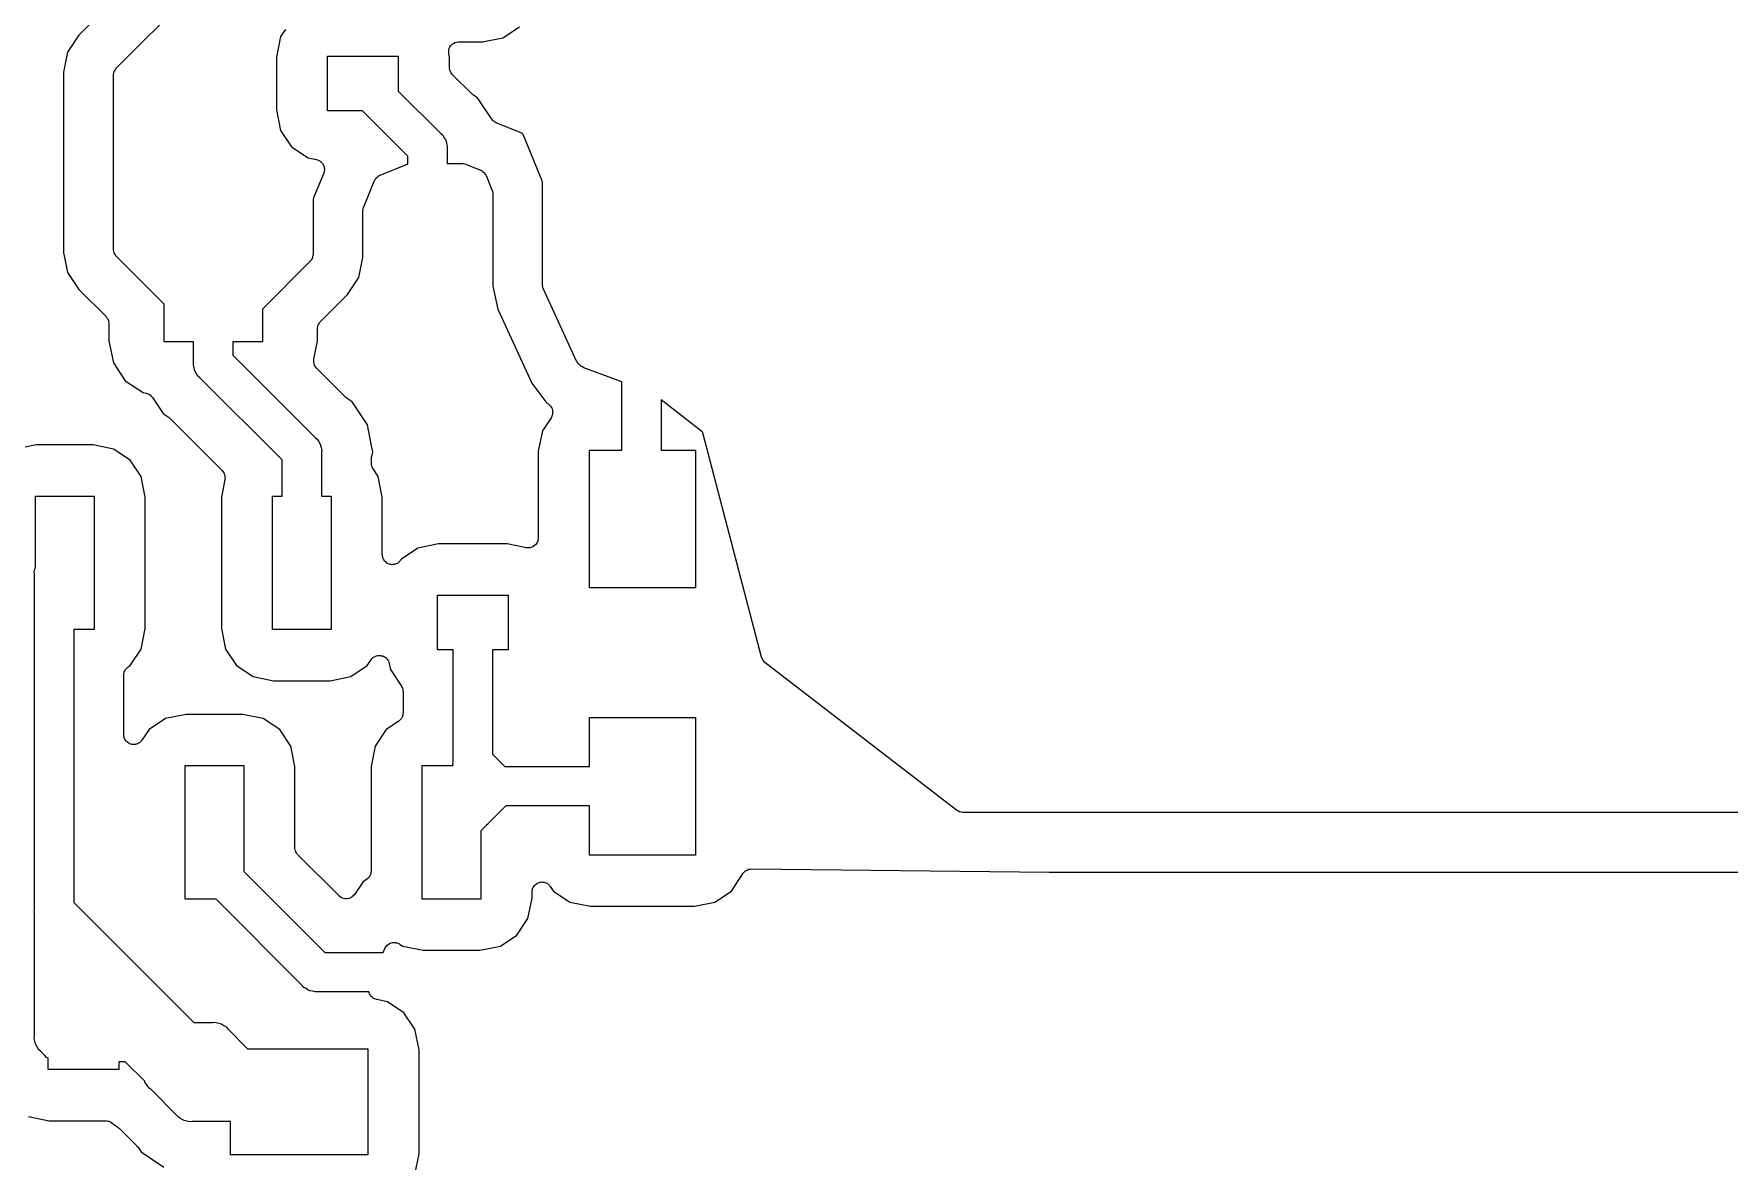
# Model space of a CAD drawing. Extents: x 50 to 248, y -151 to -36.
# Drawn here: x 161.55 to 204.69, y -99.55 to -70.87 of the extents above; entities that cross this region are included whole.
import ezdxf

# ---------------------------------------------------------------- set-up
doc = ezdxf.new("R2010")
doc.units = 0
doc.header["$MEASUREMENT"] = 0
doc.layers.add('BLACK', color=7, linetype='CONTINUOUS')

msp = doc.modelspace()

# ---------------------------------------------------------------- linework, layer by layer
at = {"layer": 'BLACK', "linetype": 'CONTINUOUS'}
for p, q in [((166.66, -66.9377), (162.696, -70.9023)), ((163.65, -71.7436), (167.321, -68.0727)), ((173.486, -70.9683), (173.906, -70.6876)), ((162.696, -70.9023), (162.407, -71.3339)), ((167.83, -70.9365), (167.726, -71.457)), ((167.952, -70.7531), (167.83, -70.9365)), ((172.139, -71.1989), (172.165, -71.1672)), ((172.165, -71.1672), (172.191, -71.1349)), ((172.191, -71.1349), (172.194, -71.1334)), ((172.194, -71.1334), (172.195, -71.1313)), ((172.195, -71.1313), (172.231, -71.1106)), ((172.231, -71.1106), (172.267, -71.0891)), ((172.267, -71.0891), (172.269, -71.0886)), ((172.269, -71.0886), (172.272, -71.0872)), ((172.272, -71.0872), (172.313, -71.08)), ((172.313, -71.08), (172.353, -71.0719)), ((172.353, -71.0719), (172.356, -71.0723)), ((172.356, -71.0723), (172.359, -71.0719)), ((172.359, -71.0719), (172.965, -71.0719)), ((172.965, -71.0719), (173.486, -70.9683)), ((162.407, -71.3339), (162.306, -71.843)), ((167.726, -71.457), (167.726, -72.802)), ((169.026, -72.827), (169.026, -71.432)), ((169.026, -71.432), (170.826, -71.432)), ((170.826, -71.432), (170.826, -72.3224)), ((172.108, -71.2872), (172.109, -71.2846)), ((172.109, -71.3286), (172.108, -71.2872)), ((172.109, -71.2817), (172.123, -71.2429)), ((172.109, -71.2846), (172.109, -71.2817)), ((172.109, -71.37), (172.109, -71.3286)), ((172.11, -71.3726), (172.109, -71.37)), ((172.11, -71.3754), (172.11, -71.3726)), ((172.126, -71.457), (172.11, -71.3754)), ((172.123, -71.2429), (172.136, -71.2037)), ((172.126, -71.721), (172.126, -71.457)), ((172.136, -71.2037), (172.138, -71.2015)), ((172.138, -71.2015), (172.139, -71.1989)), ((162.306, -71.843), (162.306, -76.429)), ((163.576, -71.9232), (163.578, -71.9122)), ((163.576, -76.3488), (163.576, -71.9232)), ((163.577, -71.9011), (163.586, -71.869)), ((163.578, -71.9122), (163.577, -71.9011)), ((163.586, -71.869), (163.591, -71.8363)), ((163.591, -71.8363), (163.597, -71.8267)), ((163.597, -71.8267), (163.6, -71.8159)), ((163.6, -71.8159), (163.619, -71.7887)), ((163.619, -71.7887), (163.635, -71.7599)), ((163.635, -71.7599), (163.644, -71.7528)), ((163.644, -71.7528), (163.65, -71.7436)), ((172.128, -71.732), (172.126, -71.721)), ((172.127, -71.7431), (172.128, -71.732)), ((172.135, -71.7752), (172.127, -71.7431)), ((172.141, -71.8079), (172.135, -71.7752)), ((172.147, -71.8175), (172.141, -71.8079)), ((172.15, -71.8283), (172.147, -71.8175)), ((172.169, -71.8555), (172.15, -71.8283)), ((172.185, -71.8843), (172.169, -71.8555)), ((172.194, -71.8914), (172.185, -71.8843)), ((172.2, -71.9006), (172.194, -71.8914)), ((172.677, -72.377), (172.2, -71.9006)), ((170.826, -72.3224), (171.904, -73.4005)), ((172.697, -72.3913), (172.677, -72.377)), ((172.715, -72.4086), (172.697, -72.3913)), ((172.842, -72.4934), (172.715, -72.4086)), ((167.726, -72.802), (167.83, -73.3225)), ((169.916, -72.827), (169.026, -72.827)), ((171.066, -73.9766), (169.916, -72.827)), ((173.203, -73.0337), (172.842, -72.4934)), ((167.83, -73.3225), (168.11, -73.7426)), ((173.224, -73.0557), (173.203, -73.0337)), ((173.243, -73.0799), (173.224, -73.0557)), ((173.254, -73.0874), (173.243, -73.0799)), ((173.264, -73.0975), (173.254, -73.0874)), ((173.291, -73.1109), (173.264, -73.0975)), ((173.317, -73.1273), (173.291, -73.1109)), ((173.967, -73.3964), (173.317, -73.1273)), ((168.11, -73.7426), (168.53, -74.0233)), ((171.904, -73.4005), (171.955, -73.4431)), ((171.955, -73.4431), (171.988, -73.5006)), ((171.988, -73.5006), (172.026, -73.5549)), ((172.026, -73.5549), (172.032, -73.5765)), ((172.032, -73.5765), (172.043, -73.5959)), ((172.043, -73.5959), (172.055, -73.6612)), ((172.055, -73.6612), (172.072, -73.7252)), ((172.072, -73.7252), (172.066, -73.7913)), ((173.986, -73.4095), (173.967, -73.3964)), ((174, -73.4291), (173.986, -73.4095)), ((174.488, -74.6093), (174, -73.4291)), ((168.53, -74.0233), (168.742, -74.0654)), ((168.742, -74.0654), (168.745, -74.0664)), ((168.745, -74.0664), (168.747, -74.0665)), ((168.747, -74.0665), (168.786, -74.0823)), ((168.786, -74.0823), (168.824, -74.0973)), ((168.824, -74.0973), (168.826, -74.0992)), ((168.826, -74.0992), (168.829, -74.1003)), ((168.829, -74.1003), (168.859, -74.1282)), ((168.859, -74.1282), (168.89, -74.1555)), ((168.89, -74.1555), (168.892, -74.158)), ((168.892, -74.158), (168.894, -74.1599)), ((168.894, -74.1599), (168.913, -74.1966)), ((168.913, -74.1966), (168.933, -74.2328)), ((170.36, -74.4648), (171.03, -74.1873)), ((171.03, -74.1873), (171.035, -74.1861)), ((171.035, -74.1861), (171.04, -74.1833)), ((171.04, -74.1833), (171.066, -74.1788)), ((171.066, -74.1788), (171.066, -73.9766)), ((172.066, -73.7913), (172.066, -74.168)), ((172.066, -74.168), (172.46, -74.168)), ((172.46, -74.168), (172.466, -74.169)), ((172.466, -74.169), (172.472, -74.1682)), ((172.472, -74.1682), (172.509, -74.1766)), ((172.509, -74.1766), (172.547, -74.1833)), ((172.547, -74.1833), (172.552, -74.1861)), ((172.552, -74.1861), (172.558, -74.1873)), ((172.558, -74.1873), (172.921, -74.3378)), ((168.927, -74.4117), (168.666, -75.0429)), ((168.928, -74.4089), (168.927, -74.4117)), ((168.929, -74.4066), (168.928, -74.4089)), ((168.937, -74.366), (168.929, -74.4066)), ((168.933, -74.2328), (168.933, -74.2356)), ((168.933, -74.2356), (168.935, -74.2381)), ((168.935, -74.2381), (168.94, -74.2792)), ((168.946, -74.3256), (168.937, -74.366)), ((168.94, -74.2792), (168.946, -74.32)), ((168.946, -74.32), (168.946, -74.3228)), ((168.946, -74.3228), (168.946, -74.3256)), ((169.945, -75.272), (170.223, -74.6022)), ((170.223, -74.6022), (170.229, -74.5928)), ((170.229, -74.5928), (170.232, -74.5821)), ((170.232, -74.5821), (170.252, -74.5558)), ((170.252, -74.5558), (170.27, -74.5278)), ((170.27, -74.5278), (170.279, -74.521)), ((170.279, -74.521), (170.286, -74.5122)), ((170.286, -74.5122), (170.314, -74.4943)), ((170.314, -74.4943), (170.34, -74.4741)), ((170.34, -74.4741), (170.351, -74.4708)), ((170.351, -74.4708), (170.36, -74.4648)), ((172.921, -74.3378), (172.93, -74.3438)), ((172.93, -74.3438), (172.941, -74.3471)), ((172.941, -74.3471), (172.967, -74.3673)), ((172.967, -74.3673), (172.995, -74.3851)), ((172.995, -74.3851), (173.002, -74.394)), ((173.002, -74.394), (173.011, -74.4008)), ((173.011, -74.4008), (173.029, -74.4288)), ((173.029, -74.4288), (173.049, -74.4551)), ((173.049, -74.4551), (173.052, -74.4658)), ((173.052, -74.4658), (173.058, -74.4752)), ((173.058, -74.4752), (173.209, -74.8384)), ((174.498, -74.6574), (174.488, -74.6093)), ((168.666, -75.0429), (168.656, -75.091)), ((173.209, -74.8384), (173.21, -74.8438)), ((173.21, -74.8438), (173.213, -74.8487)), ((173.213, -74.8487), (173.219, -74.8868)), ((173.219, -74.8868), (173.228, -74.9245)), ((173.228, -74.9245), (173.227, -74.93)), ((173.227, -74.93), (173.228, -74.9356)), ((173.228, -74.9356), (173.228, -77.2876)), ((174.498, -77.2595), (174.498, -74.6574)), ((168.656, -75.091), (168.656, -76.4758)), ((169.926, -75.3581), (169.935, -75.3204)), ((169.927, -75.3636), (169.926, -75.3581)), ((169.926, -75.3692), (169.927, -75.3636)), ((169.926, -76.556), (169.926, -75.3692)), ((169.935, -75.3204), (169.941, -75.2823)), ((169.941, -75.2823), (169.944, -75.2774)), ((169.944, -75.2774), (169.945, -75.272)), ((163.578, -76.3598), (163.576, -76.3488)), ((162.306, -76.429), (162.407, -76.9381)), ((163.577, -76.3709), (163.578, -76.3598)), ((163.586, -76.403), (163.577, -76.3709)), ((163.591, -76.4357), (163.586, -76.403)), ((163.597, -76.4453), (163.591, -76.4357)), ((163.6, -76.4561), (163.597, -76.4453)), ((163.619, -76.4833), (163.6, -76.4561)), ((163.635, -76.5121), (163.619, -76.4833)), ((163.644, -76.5192), (163.635, -76.5121)), ((163.65, -76.5284), (163.644, -76.5192)), ((164.866, -77.744), (163.65, -76.5284)), ((168.582, -76.6554), (167.366, -77.871)), ((168.588, -76.6462), (168.582, -76.6554)), ((168.597, -76.6391), (168.588, -76.6462)), ((168.613, -76.6103), (168.597, -76.6391)), ((168.632, -76.5831), (168.613, -76.6103)), ((168.635, -76.5723), (168.632, -76.5831)), ((168.641, -76.5627), (168.635, -76.5723)), ((168.646, -76.53), (168.641, -76.5627)), ((168.655, -76.4979), (168.646, -76.53)), ((168.656, -76.4758), (168.654, -76.4868)), ((168.654, -76.4868), (168.655, -76.4979)), ((169.825, -77.0651), (169.926, -76.556)), ((162.407, -76.9381), (162.696, -77.3697)), ((169.536, -77.4967), (169.825, -77.0651)), ((162.696, -77.3697), (163.388, -78.0622)), ((168.844, -78.1892), (169.536, -77.4967)), ((173.228, -77.2876), (173.356, -77.8708)), ((174.5, -77.2699), (174.498, -77.2595)), ((174.499, -77.2803), (174.5, -77.2699)), ((174.507, -77.313), (174.499, -77.2803)), ((174.513, -77.3464), (174.507, -77.313)), ((174.519, -77.3555), (174.513, -77.3464)), ((174.521, -77.3656), (174.519, -77.3555)), ((175.364, -79.1975), (174.521, -77.3656)), ((163.388, -78.0622), (163.395, -78.0714)), ((163.395, -78.0714), (163.403, -78.0785)), ((163.403, -78.0785), (163.42, -78.1073)), ((164.866, -78.704), (164.866, -77.744)), ((167.366, -77.871), (167.366, -78.704)), ((173.356, -77.8708), (174.222, -79.7537)), ((163.42, -78.1073), (163.439, -78.1345)), ((163.439, -78.1345), (163.442, -78.1453)), ((163.442, -78.1453), (163.447, -78.1549)), ((163.447, -78.1549), (163.453, -78.1876)), ((163.453, -78.1876), (163.462, -78.2197)), ((163.462, -78.2197), (163.461, -78.2308)), ((163.461, -78.2308), (163.463, -78.2418)), ((163.463, -78.2418), (163.463, -78.679)), ((168.769, -78.3688), (168.771, -78.3578)), ((168.769, -78.679), (168.769, -78.3688)), ((168.77, -78.3467), (168.779, -78.3146)), ((168.771, -78.3578), (168.77, -78.3467)), ((168.779, -78.3146), (168.785, -78.2819)), ((168.785, -78.2819), (168.79, -78.2723)), ((168.79, -78.2723), (168.793, -78.2615)), ((168.793, -78.2615), (168.812, -78.2343)), ((168.812, -78.2343), (168.829, -78.2055)), ((168.829, -78.2055), (168.837, -78.1984)), ((168.837, -78.1984), (168.844, -78.1892)), ((163.463, -78.679), (163.574, -79.2392)), ((165.616, -78.704), (164.866, -78.704)), ((165.616, -79.2262), (165.616, -78.704)), ((167.366, -78.704), (166.616, -78.704)), ((166.616, -78.704), (166.616, -79.0409)), ((168.677, -79.1458), (168.769, -78.679)), ((163.574, -79.2392), (163.877, -79.6929)), ((165.61, -79.2922), (165.616, -79.2262)), ((165.627, -79.3563), (165.61, -79.2922)), ((165.639, -79.4216), (165.627, -79.3563)), ((166.616, -79.0409), (168.71, -81.1345)), ((168.673, -79.2175), (168.676, -79.1817)), ((168.675, -79.2256), (168.673, -79.2175)), ((168.675, -79.234), (168.675, -79.2256)), ((168.686, -79.268), (168.675, -79.234)), ((168.676, -79.1817), (168.677, -79.1458)), ((168.696, -79.3027), (168.686, -79.268)), ((168.7, -79.3096), (168.696, -79.3027)), ((168.703, -79.3175), (168.7, -79.3096)), ((168.726, -79.3455), (168.703, -79.3175)), ((168.746, -79.3749), (168.726, -79.3455)), ((175.37, -79.2061), (175.364, -79.1975)), ((175.373, -79.216), (175.37, -79.2061)), ((175.395, -79.2422), (175.373, -79.216)), ((175.414, -79.27), (175.395, -79.2422)), ((175.423, -79.2761), (175.414, -79.27)), ((175.429, -79.2842), (175.423, -79.2761)), ((175.47, -79.3192), (175.429, -79.2842)), ((175.471, -79.3195), (175.47, -79.3192)), ((175.471, -79.3201), (175.471, -79.3195)), ((175.509, -79.342), (175.471, -79.3201)), ((175.546, -79.3641), (175.509, -79.342)), ((175.547, -79.3642), (175.546, -79.3641)), ((175.547, -79.3646), (175.547, -79.3642)), ((176.516, -79.7229), (175.547, -79.3646)), ((163.877, -79.6929), (164.331, -79.996)), ((165.65, -79.441), (165.639, -79.4216)), ((165.656, -79.4626), (165.65, -79.441)), ((165.694, -79.5169), (165.656, -79.4626)), ((165.727, -79.5744), (165.694, -79.5169)), ((165.778, -79.617), (165.727, -79.5744)), ((167.872, -81.7106), (165.778, -79.617)), ((169.482, -80.111), (168.746, -79.3749)), ((174.222, -79.7537), (174.581, -80.2301)), ((176.516, -81.464), (176.516, -79.7229)), ((164.331, -79.996), (164.408, -80.0113)), ((164.408, -80.0113), (164.418, -80.0154)), ((164.418, -80.0154), (164.429, -80.0166)), ((164.429, -80.0166), (164.459, -80.0313)), ((164.459, -80.0313), (164.49, -80.0433)), ((164.49, -80.0433), (164.498, -80.0507)), ((164.498, -80.0507), (164.508, -80.0556)), ((164.508, -80.0556), (164.531, -80.0796)), ((164.531, -80.0796), (164.556, -80.1015)), ((164.556, -80.1015), (164.562, -80.1113)), ((164.562, -80.1113), (164.569, -80.1193)), ((164.569, -80.1193), (164.742, -80.3769)), ((169.503, -80.1253), (169.482, -80.111)), ((169.521, -80.1426), (169.503, -80.1253)), ((169.648, -80.2274), (169.521, -80.1426)), ((170.039, -80.8129), (169.648, -80.2274)), ((174.581, -80.2301), (174.667, -80.3035)), ((178.552, -80.9826), (177.516, -80.1829)), ((177.516, -80.1829), (177.516, -81.464)), ((164.742, -80.3769), (164.84, -80.5241)), ((164.84, -80.5241), (164.967, -80.6089)), ((164.967, -80.6089), (164.985, -80.6262)), ((164.985, -80.6262), (165.005, -80.6405)), ((165.005, -80.6405), (166.343, -81.9784)), ((174.713, -80.6375), (174.492, -80.9685)), ((174.667, -80.3035), (174.671, -80.309)), ((174.671, -80.309), (174.677, -80.3129)), ((174.677, -80.3129), (174.699, -80.3429)), ((174.699, -80.3429), (174.723, -80.3717)), ((174.716, -80.631), (174.713, -80.6375)), ((174.72, -80.6257), (174.716, -80.631)), ((174.733, -80.5908), (174.72, -80.6257)), ((174.723, -80.3717), (174.725, -80.3783)), ((174.725, -80.3783), (174.729, -80.384)), ((174.729, -80.384), (174.74, -80.4198)), ((174.748, -80.5567), (174.733, -80.5908)), ((174.74, -80.4198), (174.752, -80.4549)), ((174.749, -80.5497), (174.748, -80.5567)), ((174.751, -80.5431), (174.749, -80.5497)), ((174.752, -80.5059), (174.751, -80.5431)), ((174.752, -80.4549), (174.752, -80.4619)), ((174.752, -80.4619), (174.754, -80.4687)), ((174.754, -80.4687), (174.752, -80.5059)), ((170.146, -81.3537), (170.039, -80.8129)), ((174.492, -80.9685), (174.388, -81.489)), ((178.558, -80.9883), (178.552, -80.9826)), ((178.572, -81.017), (178.558, -80.9883)), ((180.067, -86.7247), (178.572, -81.017)), ((161.614, -81.3281), (161.093, -81.4317)), ((163.059, -81.3281), (161.614, -81.3281)), ((163.58, -81.4317), (163.059, -81.3281)), ((164, -81.7124), (163.58, -81.4317)), ((168.71, -81.1345), (168.76, -81.1771)), ((168.76, -81.1771), (168.794, -81.2346)), ((168.794, -81.2346), (168.832, -81.2889)), ((168.832, -81.2889), (168.837, -81.3105)), ((168.837, -81.3105), (168.849, -81.3299)), ((168.849, -81.3299), (168.86, -81.3952)), ((168.86, -81.3952), (168.877, -81.4592)), ((168.877, -81.4592), (168.871, -81.5253)), ((168.871, -81.5253), (168.871, -82.628)), ((170.176, -81.5035), (170.146, -81.3537)), ((170.146, -81.3537), (170.146, -81.3537)), ((170.146, -81.3537), (170.146, -81.3537)), ((170.146, -81.6533), (170.176, -81.5035)), ((174.388, -81.489), (174.388, -83.6964)), ((175.688, -84.964), (175.688, -81.464)), ((175.688, -81.464), (176.516, -81.464)), ((177.516, -81.464), (178.388, -81.464)), ((178.388, -81.464), (178.388, -84.964)), ((164.28, -82.1325), (164, -81.7124)), ((167.872, -82.628), (167.872, -81.7106)), ((170.141, -81.7028), (170.146, -81.6782)), ((170.141, -81.7953), (170.141, -81.7028)), ((170.147, -81.8253), (170.141, -81.7953)), ((170.146, -81.6782), (170.146, -81.6533)), ((170.149, -81.8557), (170.147, -81.8253)), ((170.154, -81.8684), (170.149, -81.8557)), ((170.157, -81.8822), (170.154, -81.8684)), ((170.172, -81.9085), (170.157, -81.8822)), ((170.184, -81.9364), (170.172, -81.9085)), ((170.315, -82.1325), (170.184, -81.9364)), ((164.384, -82.653), (164.28, -82.1325)), ((166.413, -82.2076), (166.324, -82.653)), ((166.343, -81.9784), (166.364, -82.0078)), ((166.364, -82.0078), (166.386, -82.0358)), ((166.386, -82.0358), (166.389, -82.0438)), ((166.389, -82.0438), (166.394, -82.0507)), ((166.394, -82.0507), (166.403, -82.0853)), ((166.403, -82.0853), (166.415, -82.1194)), ((166.414, -82.1716), (166.413, -82.2076)), ((166.415, -82.1194), (166.414, -82.1278)), ((166.414, -82.1278), (166.417, -82.1359)), ((166.417, -82.1359), (166.414, -82.1716)), ((170.419, -82.653), (170.315, -82.1325)), ((161.589, -84.4301), (161.589, -82.628)), ((161.589, -82.628), (163.084, -82.628)), ((163.084, -82.628), (163.084, -86.028)), ((164.384, -86.003), (164.384, -82.653)), ((166.324, -82.653), (166.324, -86.003)), ((167.624, -86.028), (167.624, -82.628)), ((167.624, -82.628), (167.872, -82.628)), ((168.871, -82.628), (169.119, -82.628)), ((169.119, -82.628), (169.119, -86.028)), ((170.419, -84.1217), (170.419, -82.653)), ((171.324, -83.9517), (170.904, -84.2324)), ((171.845, -83.8481), (171.324, -83.9517)), ((173.595, -83.8481), (171.845, -83.8481)), ((174.085, -83.9455), (173.595, -83.8481)), ((174.087, -83.9456), (174.085, -83.9455)), ((174.09, -83.9466), (174.087, -83.9456)), ((174.131, -83.9466), (174.09, -83.9466)), ((174.173, -83.9475), (174.131, -83.9466)), ((174.175, -83.9466), (174.173, -83.9475)), ((174.178, -83.9466), (174.175, -83.9466)), ((174.217, -83.9324), (174.178, -83.9466)), ((174.256, -83.9191), (174.217, -83.9324)), ((174.259, -83.9173), (174.256, -83.9191)), ((174.261, -83.9164), (174.259, -83.9173)), ((174.293, -83.8898), (174.261, -83.9164)), ((174.325, -83.8639), (174.293, -83.8898)), ((174.327, -83.8615), (174.325, -83.8639)), ((174.329, -83.8597), (174.327, -83.8615)), ((174.349, -83.8238), (174.329, -83.8597)), ((174.371, -83.7885), (174.349, -83.8238)), ((174.373, -83.7833), (174.371, -83.7857)), ((174.371, -83.7857), (174.371, -83.7885)), ((174.38, -83.7425), (174.373, -83.7833)), ((174.388, -83.702), (174.38, -83.7425)), ((174.388, -83.6964), (174.388, -83.6992)), ((174.388, -83.6992), (174.388, -83.702)), ((161.561, -84.553), (161.579, -84.4889)), ((161.579, -84.4889), (161.589, -84.4301)), ((170.421, -84.1354), (170.419, -84.1217)), ((170.42, -84.1493), (170.421, -84.1354)), ((170.429, -84.1786), (170.42, -84.1493)), ((170.434, -84.2086), (170.429, -84.1786)), ((170.441, -84.2207), (170.434, -84.2086)), ((170.445, -84.234), (170.441, -84.2207)), ((170.463, -84.2586), (170.445, -84.234)), ((170.478, -84.285), (170.463, -84.2586)), ((170.489, -84.2939), (170.478, -84.285)), ((170.497, -84.3052), (170.489, -84.2939)), ((170.523, -84.3221), (170.497, -84.3052)), ((170.546, -84.3417), (170.523, -84.3221)), ((170.559, -84.3464), (170.546, -84.3417)), ((170.571, -84.3542), (170.559, -84.3464)), ((170.6, -84.3614), (170.571, -84.3542)), ((170.629, -84.3718), (170.6, -84.3614)), ((170.643, -84.3718), (170.629, -84.3718)), ((170.656, -84.3752), (170.643, -84.3718)), ((170.687, -84.3718), (170.656, -84.3752)), ((170.717, -84.3718), (170.687, -84.3718)), ((170.73, -84.3671), (170.717, -84.3718)), ((170.744, -84.3655), (170.73, -84.3671)), ((170.771, -84.3521), (170.744, -84.3655)), ((170.8, -84.3417), (170.771, -84.3521)), ((170.811, -84.3327), (170.8, -84.3417)), ((170.823, -84.3265), (170.811, -84.3327)), ((170.844, -84.3045), (170.823, -84.3265)), ((170.867, -84.285), (170.844, -84.3045)), ((170.874, -84.2729), (170.867, -84.285)), ((170.884, -84.2628), (170.874, -84.2729)), ((170.904, -84.2324), (170.884, -84.2628)), ((161.567, -84.6191), (161.561, -84.553)), ((161.567, -91.7225), (161.567, -84.6191)), ((178.388, -84.964), (175.688, -84.964)), ((171.82, -86.543), (171.82, -85.148)), ((171.82, -85.148), (173.62, -85.148)), ((173.62, -85.148), (173.62, -86.543)), ((163.084, -86.028), (162.567, -86.028)), ((162.567, -86.028), (162.567, -92.9717)), ((164.28, -86.5235), (164.384, -86.003)), ((166.324, -86.003), (166.428, -86.5235)), ((169.119, -86.028), (167.624, -86.028)), ((164, -86.9436), (164.28, -86.5235)), ((166.428, -86.5235), (166.708, -86.9436)), ((170.224, -86.7175), (170.252, -86.7003)), ((170.252, -86.7003), (170.263, -86.6981)), ((170.263, -86.6981), (170.273, -86.6932)), ((170.273, -86.6932), (170.306, -86.6895)), ((170.306, -86.6895), (170.339, -86.6831)), ((170.339, -86.6831), (170.35, -86.6848)), ((170.35, -86.6848), (170.361, -86.6836)), ((170.361, -86.6836), (170.393, -86.6914)), ((170.393, -86.6914), (170.426, -86.6965)), ((170.426, -86.6965), (170.436, -86.7019)), ((170.436, -86.7019), (170.447, -86.7045)), ((170.447, -86.7045), (170.474, -86.723)), ((172.22, -86.543), (171.82, -86.543)), ((172.22, -89.3643), (172.22, -86.543)), ((173.62, -86.543), (173.22, -86.543)), ((173.22, -86.543), (173.22, -89.2009)), ((163.843, -87.1525), (163.847, -87.1168)), ((163.847, -87.1168), (163.851, -87.1093)), ((163.851, -87.1093), (163.853, -87.101)), ((163.853, -87.101), (163.871, -87.0699)), ((163.871, -87.0699), (163.886, -87.0377)), ((163.886, -87.0377), (163.892, -87.0319)), ((163.892, -87.0319), (163.897, -87.0246)), ((163.897, -87.0246), (163.924, -87.0015)), ((163.924, -87.0015), (163.95, -86.9767)), ((163.95, -86.9767), (164, -86.9436)), ((166.708, -86.9436), (167.128, -87.2243)), ((169.615, -87.2243), (170.035, -86.9436)), ((170.035, -86.9436), (170.133, -86.7959)), ((170.133, -86.7959), (170.156, -86.7719)), ((170.156, -86.7719), (170.177, -86.746)), ((170.177, -86.746), (170.187, -86.7402)), ((170.187, -86.7402), (170.194, -86.7322)), ((170.194, -86.7322), (170.224, -86.7175)), ((170.474, -86.723), (170.504, -86.7389)), ((170.504, -86.7389), (170.511, -86.7473)), ((170.511, -86.7473), (170.52, -86.7535)), ((170.52, -86.7535), (170.54, -86.7803)), ((170.54, -86.7803), (170.562, -86.8052)), ((170.562, -86.8052), (170.566, -86.8157)), ((170.566, -86.8157), (170.572, -86.8247)), ((170.572, -86.8247), (170.582, -86.8565)), ((170.582, -86.8565), (170.594, -86.8875)), ((170.594, -86.8875), (170.624, -87.0385)), ((170.624, -87.0385), (170.907, -87.4628)), ((180.083, -86.7602), (180.067, -86.7247)), ((180.098, -86.7962), (180.083, -86.7602)), ((180.101, -86.8001), (180.098, -86.7962)), ((180.103, -86.8049), (180.101, -86.8001)), ((180.131, -86.8326), (180.103, -86.8049)), ((180.157, -86.8614), (180.131, -86.8326)), ((185.033, -90.6251), (180.157, -86.8614)), ((163.837, -87.1879), (163.843, -87.1525)), ((163.837, -88.7001), (163.837, -87.1879)), ((167.128, -87.2243), (167.649, -87.3279)), ((167.649, -87.3279), (169.094, -87.3279)), ((169.094, -87.3279), (169.615, -87.2243)), ((170.907, -87.4628), (170.919, -87.4907)), ((170.919, -87.4907), (170.935, -87.5171)), ((170.935, -87.5171), (170.937, -87.5308)), ((170.937, -87.5308), (170.943, -87.5436)), ((170.943, -87.5436), (170.945, -87.574)), ((170.945, -87.574), (170.95, -87.6039)), ((170.95, -87.6039), (170.95, -88.1462)), ((164.903, -88.2897), (164.483, -88.5704)), ((165.424, -88.1861), (164.903, -88.2897)), ((166.869, -88.1861), (165.424, -88.1861)), ((167.39, -88.2897), (166.869, -88.1861)), ((167.81, -88.5704), (167.39, -88.2897)), ((170.837, -88.3574), (170.518, -88.5704)), ((170.863, -88.3326), (170.837, -88.3574)), ((170.891, -88.3095), (170.863, -88.3326)), ((170.895, -88.3022), (170.891, -88.3095)), ((170.901, -88.2964), (170.895, -88.3022)), ((170.917, -88.2642), (170.901, -88.2964)), ((170.935, -88.2331), (170.917, -88.2642)), ((170.936, -88.2248), (170.935, -88.2331)), ((170.94, -88.2173), (170.936, -88.2248)), ((170.944, -88.1816), (170.94, -88.2173)), ((170.95, -88.1462), (170.944, -88.1816)), ((175.688, -89.514), (175.688, -88.264)), ((175.688, -88.264), (178.388, -88.264)), ((178.388, -88.264), (178.388, -91.764)), ((163.84, -88.7138), (163.837, -88.7001)), ((163.839, -88.7277), (163.84, -88.7138)), ((163.847, -88.757), (163.839, -88.7277)), ((163.853, -88.7869), (163.847, -88.757)), ((163.86, -88.799), (163.853, -88.7869)), ((163.863, -88.8124), (163.86, -88.799)), ((163.881, -88.837), (163.863, -88.8124)), ((163.897, -88.8633), (163.881, -88.837)), ((163.907, -88.8723), (163.897, -88.8633)), ((164.286, -88.8633), (164.262, -88.8829)), ((164.293, -88.8513), (164.286, -88.8633)), ((164.302, -88.8412), (164.293, -88.8513)), ((164.483, -88.5704), (164.302, -88.8412)), ((168.09, -88.9905), (167.81, -88.5704)), ((170.518, -88.5704), (170.238, -88.9905)), ((163.916, -88.8836), (163.907, -88.8723)), ((163.941, -88.9005), (163.916, -88.8836)), ((163.964, -88.92), (163.941, -88.9005)), ((163.977, -88.9248), (163.964, -88.92)), ((163.989, -88.9326), (163.977, -88.9248)), ((164.019, -88.9398), (163.989, -88.9326)), ((164.047, -88.9502), (164.019, -88.9398)), ((164.061, -88.9502), (164.047, -88.9502)), ((164.075, -88.9535), (164.061, -88.9502)), ((164.105, -88.9502), (164.075, -88.9535)), ((164.135, -88.9502), (164.105, -88.9502)), ((164.148, -88.9454), (164.135, -88.9502)), ((164.162, -88.9439), (164.148, -88.9454)), ((164.19, -88.9305), (164.162, -88.9439)), ((164.218, -88.92), (164.19, -88.9305)), ((164.229, -88.9111), (164.218, -88.92)), ((164.241, -88.9049), (164.229, -88.9111)), ((164.262, -88.8829), (164.241, -88.9049)), ((168.194, -89.511), (168.09, -88.9905)), ((170.238, -88.9905), (170.134, -89.511)), ((173.22, -89.2009), (173.533, -89.514)), ((165.399, -92.886), (165.399, -89.486)), ((165.399, -89.486), (166.894, -89.486)), ((166.894, -89.486), (166.894, -92.1789)), ((168.194, -91.5775), (168.194, -89.511)), ((170.134, -89.511), (170.134, -92.1731)), ((171.434, -92.886), (171.434, -89.486)), ((171.434, -89.486), (172.22, -89.486)), ((172.214, -89.4522), (172.22, -89.3862)), ((172.22, -89.4738), (172.214, -89.4522)), ((172.22, -89.3862), (172.22, -89.3643)), ((172.22, -89.3643), (172.22, -89.3643)), ((172.22, -89.486), (172.22, -89.4738)), ((173.533, -89.514), (175.688, -89.514)), ((173.561, -90.514), (173.12, -90.9545)), ((175.688, -90.514), (173.561, -90.514)), ((175.688, -91.764), (175.688, -90.514)), ((173.058, -91.0165), (172.929, -91.1456)), ((173.109, -90.9739), (173.058, -91.0165)), ((173.12, -90.9545), (173.109, -90.9739)), ((185.068, -90.6432), (185.033, -90.6251)), ((185.102, -90.6627), (185.068, -90.6432)), ((185.107, -90.6636), (185.102, -90.6627)), ((185.112, -90.666), (185.107, -90.6636)), ((185.15, -90.6712), (185.112, -90.666)), ((185.189, -90.678), (185.15, -90.6712)), ((245.069, -90.678), (185.189, -90.678)), ((172.929, -91.1456), (172.929, -92.886)), ((161.567, -93.157), (161.567, -91.7225)), ((161.567, -91.7225), (161.567, -91.7225)), ((168.196, -91.5885), (168.194, -91.5775)), ((168.195, -91.5996), (168.196, -91.5885)), ((168.203, -91.6317), (168.195, -91.5996)), ((168.209, -91.6644), (168.203, -91.6317)), ((168.215, -91.674), (168.209, -91.6644)), ((168.218, -91.6848), (168.215, -91.674)), ((168.237, -91.712), (168.218, -91.6848)), ((168.253, -91.7408), (168.237, -91.712)), ((168.262, -91.7479), (168.253, -91.7408)), ((168.268, -91.7571), (168.262, -91.7479)), ((169.318, -92.8064), (168.268, -91.7571)), ((178.388, -91.764), (175.688, -91.764)), ((166.894, -92.1789), (168.957, -94.242)), ((170.101, -92.2917), (170.084, -92.3245)), ((170.119, -92.26), (170.101, -92.2917)), ((170.12, -92.2525), (170.119, -92.26)), ((170.124, -92.2456), (170.12, -92.2525)), ((170.128, -92.2092), (170.124, -92.2456)), ((170.134, -92.1731), (170.128, -92.2092)), ((179.304, -92.6796), (179.605, -92.2289)), ((179.605, -92.2289), (179.631, -92.2019)), ((179.631, -92.2019), (179.655, -92.1736)), ((179.655, -92.1736), (179.661, -92.1702)), ((179.661, -92.1702), (179.666, -92.1651)), ((179.666, -92.1651), (179.699, -92.1486)), ((179.699, -92.1486), (179.732, -92.1303)), ((179.732, -92.1303), (179.739, -92.1292)), ((179.739, -92.1292), (179.745, -92.1261)), ((179.745, -92.1261), (179.782, -92.1221)), ((179.782, -92.1221), (179.819, -92.116)), ((179.819, -92.116), (187.387, -92.202)), ((187.387, -92.202), (187.389, -92.202)), ((187.389, -92.202), (245.069, -92.202)), ((169.92, -92.4511), (169.708, -92.7679)), ((170.02, -92.3851), (169.92, -92.4511)), ((170.047, -92.3599), (170.02, -92.3851)), ((170.075, -92.3364), (170.047, -92.3599)), ((170.079, -92.3298), (170.075, -92.3364)), ((170.084, -92.3245), (170.079, -92.3298)), ((174.229, -92.7035), (174.231, -92.6898)), ((174.229, -92.861), (174.229, -92.7035)), ((174.23, -92.6758), (174.239, -92.6466)), ((174.231, -92.6898), (174.23, -92.6758)), ((174.239, -92.6466), (174.244, -92.6166)), ((174.244, -92.6166), (174.251, -92.6045)), ((174.251, -92.6045), (174.255, -92.5912)), ((174.255, -92.5912), (174.273, -92.5666)), ((174.273, -92.5666), (174.288, -92.5402)), ((174.288, -92.5402), (174.299, -92.5313)), ((174.299, -92.5313), (174.307, -92.52)), ((174.307, -92.52), (174.333, -92.5031)), ((174.333, -92.5031), (174.356, -92.4835)), ((174.356, -92.4835), (174.369, -92.4788)), ((174.369, -92.4788), (174.381, -92.471)), ((174.381, -92.471), (174.41, -92.4638)), ((174.41, -92.4638), (174.439, -92.4534)), ((174.439, -92.4534), (174.453, -92.4534)), ((174.453, -92.4534), (174.466, -92.45)), ((174.466, -92.45), (174.497, -92.4534)), ((174.497, -92.4534), (174.527, -92.4534)), ((174.527, -92.4534), (174.54, -92.4581)), ((174.54, -92.4581), (174.554, -92.4596)), ((174.554, -92.4596), (174.581, -92.4731)), ((174.581, -92.4731), (174.61, -92.4835)), ((174.61, -92.4835), (174.621, -92.4925)), ((174.621, -92.4925), (174.633, -92.4987)), ((174.633, -92.4987), (174.654, -92.5207)), ((174.654, -92.5207), (174.677, -92.5402)), ((174.677, -92.5402), (174.684, -92.5523)), ((174.684, -92.5523), (174.694, -92.5624)), ((174.694, -92.5624), (174.772, -92.6796)), ((174.772, -92.6796), (175.192, -92.9603)), ((178.884, -92.9603), (179.304, -92.6796)), ((161.561, -93.223), (161.567, -93.157)), ((162.567, -92.9717), (165.622, -96.0265)), ((166.187, -92.886), (165.399, -92.886)), ((168.381, -95.0801), (166.187, -92.886)), ((169.32, -92.808), (169.318, -92.8064)), ((169.322, -92.8103), (169.32, -92.808)), ((169.356, -92.8333), (169.322, -92.8103)), ((169.39, -92.857), (169.356, -92.8333)), ((169.393, -92.8578), (169.39, -92.857)), ((169.395, -92.8593), (169.393, -92.8578)), ((169.435, -92.8691), (169.395, -92.8593)), ((169.475, -92.8799), (169.435, -92.8691)), ((169.478, -92.8796), (169.475, -92.8799)), ((169.481, -92.8803), (169.478, -92.8796)), ((169.522, -92.8758), (169.481, -92.8803)), ((169.563, -92.8722), (169.522, -92.8758)), ((169.565, -92.871), (169.563, -92.8722)), ((169.568, -92.8707), (169.565, -92.871)), ((169.605, -92.8524), (169.568, -92.8707)), ((169.643, -92.8349), (169.605, -92.8524)), ((169.645, -92.8329), (169.643, -92.8349)), ((169.647, -92.8317), (169.645, -92.8329)), ((169.676, -92.8017), (169.647, -92.8317)), ((169.705, -92.7725), (169.676, -92.8017)), ((169.706, -92.77), (169.705, -92.7725)), ((169.708, -92.7679), (169.706, -92.77)), ((172.929, -92.886), (171.434, -92.886)), ((174.125, -93.3815), (174.229, -92.861)), ((175.192, -92.9603), (175.713, -93.0639)), ((175.713, -93.0639), (178.363, -93.0639)), ((178.363, -93.0639), (178.884, -92.9603)), ((161.567, -93.2446), (161.561, -93.223)), ((161.567, -96.3689), (161.567, -93.2446)), ((173.845, -93.8016), (174.125, -93.3815)), ((170.535, -94.0654), (170.569, -94.0409)), ((170.569, -94.0409), (170.602, -94.0157)), ((170.602, -94.0157), (170.604, -94.0149)), ((170.604, -94.0149), (170.606, -94.0132)), ((170.606, -94.0132), (170.646, -94.0016)), ((170.646, -94.0016), (170.686, -93.9892)), ((170.686, -93.9892), (170.688, -93.9893)), ((170.688, -93.9893), (170.691, -93.9885)), ((170.691, -93.9885), (170.732, -93.9912)), ((170.732, -93.9912), (170.774, -93.993)), ((170.774, -93.993), (170.776, -93.9941)), ((170.776, -93.9941), (170.779, -93.9943)), ((170.779, -93.9943), (170.817, -94.011)), ((170.817, -94.011), (170.855, -94.0268)), ((170.855, -94.0268), (170.857, -94.0287)), ((170.857, -94.0287), (170.86, -94.0298)), ((170.86, -94.0298), (170.938, -94.0823)), ((173.425, -94.0823), (173.845, -93.8016)), ((168.957, -94.242), (170.443, -94.242)), ((170.443, -94.242), (170.484, -94.1438)), ((170.484, -94.1438), (170.486, -94.1414)), ((170.486, -94.1387), (170.509, -94.1043)), ((170.486, -94.1414), (170.486, -94.1387)), ((170.509, -94.1043), (170.532, -94.0694)), ((170.532, -94.0694), (170.534, -94.0677)), ((170.534, -94.0677), (170.535, -94.0654)), ((170.938, -94.0823), (171.459, -94.1859)), ((171.459, -94.1859), (172.904, -94.1859)), ((172.904, -94.1859), (173.425, -94.0823)), ((168.424, -95.1309), (168.381, -95.0801)), ((168.481, -95.1641), (168.424, -95.1309)), ((168.535, -95.2021), (168.481, -95.1641)), ((168.557, -95.2079), (168.535, -95.2021)), ((168.576, -95.2191), (168.557, -95.2079)), ((168.642, -95.2306), (168.576, -95.2191)), ((168.706, -95.2478), (168.642, -95.2306)), ((168.772, -95.242), (168.706, -95.2478)), ((170.078, -95.242), (168.772, -95.242)), ((170.082, -95.2702), (170.078, -95.242)), ((170.083, -95.2727), (170.082, -95.2702)), ((170.084, -95.2755), (170.083, -95.2727)), ((170.103, -95.3118), (170.084, -95.2755)), ((170.123, -95.3485), (170.103, -95.3118)), ((170.125, -95.3504), (170.123, -95.3485)), ((170.126, -95.3529), (170.125, -95.3504)), ((170.157, -95.3801), (170.126, -95.3529)), ((170.188, -95.4081), (170.157, -95.3801)), ((170.19, -95.4092), (170.188, -95.4081)), ((170.192, -95.411), (170.19, -95.4092)), ((170.231, -95.426), (170.192, -95.411)), ((170.269, -95.4418), (170.231, -95.426)), ((170.272, -95.442), (170.269, -95.4418)), ((170.275, -95.443), (170.272, -95.442)), ((170.55, -95.4977), (170.275, -95.443)), ((170.97, -95.7784), (170.55, -95.4977)), ((165.622, -96.0265), (166.094, -96.0265)), ((166.094, -96.0265), (166.16, -96.0207)), ((166.16, -96.0207), (166.224, -96.0379)), ((166.224, -96.0379), (166.29, -96.0494)), ((166.29, -96.0494), (166.309, -96.0606)), ((166.309, -96.0606), (166.331, -96.0664)), ((166.331, -96.0664), (166.385, -96.1044)), ((166.385, -96.1044), (166.442, -96.1376)), ((166.442, -96.1376), (166.485, -96.1884)), ((166.485, -96.1884), (166.991, -96.694)), ((171.25, -96.1985), (170.97, -95.7784)), ((161.561, -96.435), (161.567, -96.3689)), ((161.579, -96.4991), (161.561, -96.435)), ((161.59, -96.5644), (161.579, -96.4991)), ((161.601, -96.5838), (161.59, -96.5644)), ((161.607, -96.6053), (161.601, -96.5838)), ((161.645, -96.6597), (161.607, -96.6053)), ((171.354, -96.719), (171.25, -96.1985)), ((161.678, -96.7171), (161.645, -96.6597)), ((161.729, -96.7598), (161.678, -96.7171)), ((161.834, -96.8646), (161.729, -96.7598)), ((161.877, -96.9154), (161.834, -96.8646)), ((161.914, -96.937), (161.877, -96.9154)), ((161.914, -97.224), (161.914, -96.937)), ((163.877, -97.0265), (163.714, -97.0265)), ((163.714, -97.0265), (163.714, -97.224)), ((164.372, -97.5217), (163.877, -97.0265)), ((166.991, -96.694), (170.054, -96.694)), ((170.054, -96.694), (170.054, -99.394)), ((171.354, -99.369), (171.354, -96.719)), ((163.714, -97.224), (161.914, -97.224)), ((164.378, -97.5423), (164.372, -97.5217)), ((164.38, -97.5463), (164.378, -97.5423)), ((164.382, -97.551), (164.38, -97.5463)), ((164.418, -97.6008), (164.382, -97.551)), ((164.449, -97.6541), (164.418, -97.6008)), ((164.47, -97.6715), (164.449, -97.6541)), ((164.486, -97.6935), (164.47, -97.6715)), ((164.519, -97.7156), (164.486, -97.6935)), ((165.185, -98.3821), (164.519, -97.7156)), ((161.418, -98.4203), (161.939, -98.5239)), ((161.939, -98.5239), (163.372, -98.5239)), ((163.372, -98.5239), (163.408, -98.5301)), ((163.408, -98.5301), (163.444, -98.534)), ((163.444, -98.534), (163.451, -98.5377)), ((163.451, -98.5377), (163.459, -98.5392)), ((163.459, -98.5392), (163.49, -98.5571)), ((163.49, -98.5571), (163.523, -98.573)), ((163.523, -98.573), (163.528, -98.5791)), ((163.528, -98.5791), (163.536, -98.5833)), ((163.536, -98.5833), (163.542, -98.5906)), ((163.542, -98.5906), (163.689, -98.6887)), ((163.689, -98.6887), (163.707, -98.7059)), ((163.707, -98.7059), (163.727, -98.7203)), ((163.727, -98.7203), (164.161, -99.1546)), ((165.228, -98.4329), (165.185, -98.3821)), ((165.285, -98.4661), (165.228, -98.4329)), ((165.339, -98.5041), (165.285, -98.4661)), ((165.361, -98.5099), (165.339, -98.5041)), ((165.38, -98.5211), (165.361, -98.5099)), ((165.446, -98.5326), (165.38, -98.5211)), ((165.51, -98.5498), (165.446, -98.5326)), ((165.576, -98.544), (165.51, -98.5498)), ((166.554, -98.544), (165.576, -98.544)), ((166.554, -99.394), (166.554, -98.544)), ((164.161, -99.1546), (164.176, -99.1751)), ((164.176, -99.1751), (164.193, -99.1931)), ((164.193, -99.1931), (164.278, -99.3201)), ((164.278, -99.3201), (164.863, -99.7113)), ((170.054, -99.394), (166.554, -99.394)), ((171.25, -99.8895), (171.354, -99.369))]:
    msp.add_line(p, q, dxfattribs=at)

doc.saveas('drawing.dxf')
